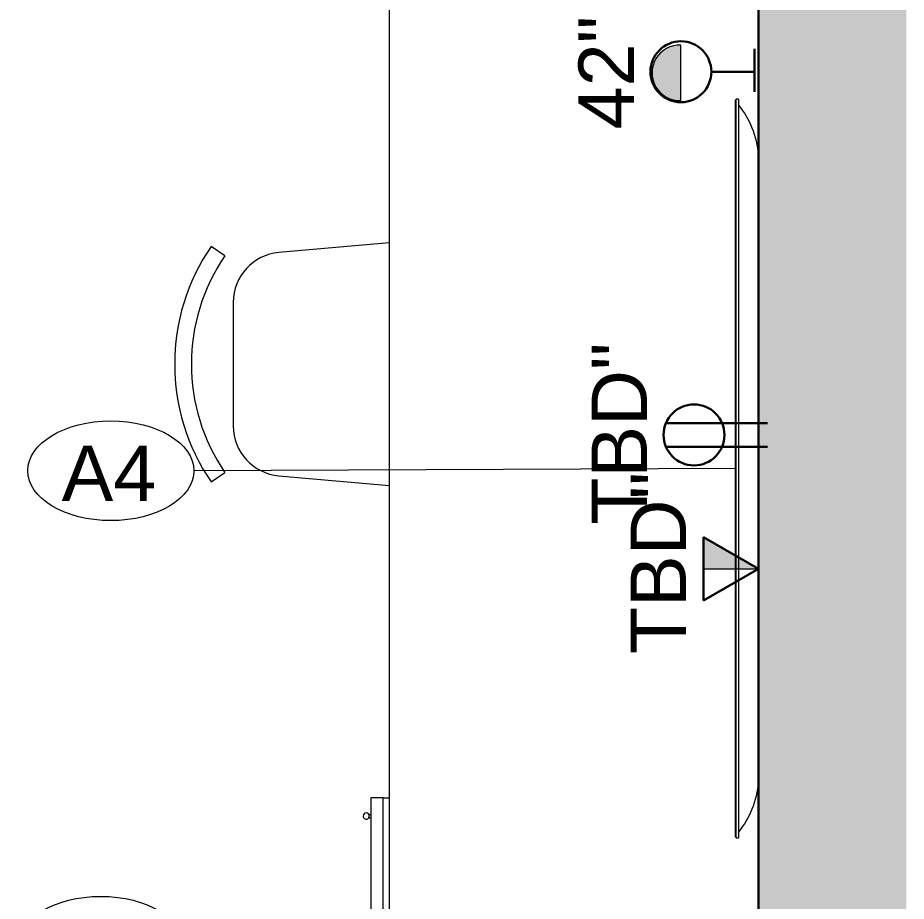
# Model space of a CAD drawing. Header units: inches. Extents: x -1176 to 1507, y -2563 to 978.
# Drawn here: x -417 to -344.8, y 459.2 to 530.9 of the extents above; entities that cross this region are included whole.
import ezdxf

# ---------------------------------------------------------------- set-up
doc = ezdxf.new("R2010")
doc.units = ezdxf.units.IN
doc.header["$MEASUREMENT"] = 0
for name, color, linetype, lineweight in [('A-ANNO-NOTE', 131, 'Continuous', 40), ('A-WALL', 113, 'Continuous', 18), ('A-WALL-PATT', 111, 'Continuous', 18), ('I-FURN', 30, 'Continuous', 9), ('Q-CASE', 31, 'Continuous', 9), ('Q-SPCQ', 91, 'Continuous', 9), ('Q-SPCQ-IDEN', 132, 'Continuous', 9)]:
    doc.layers.add(name, color=color, linetype=linetype, lineweight=lineweight)
doc.styles.add('Arial', font='arial.ttf', dxfattribs={"height": 4.5})
doc.styles.add('Swis721 Lt BT', font='swissl.ttf', dxfattribs={"height": 4.5})

# ---------------------------------------------------------------- blocks, each defined once
blk = doc.blocks.new('A-Flat_Screen_TV - OLED 65B6P 65_-V63-2nd Floor Power _ Signal')
at = {"layer": 'Q-SPCQ'}
for p, q in [((-30, 0.188), (30, 0.188)), ((-30, 0.188), (-30, 0)), ((30, 0), (-30, 0)), ((-29.937, 0), (-29.937, -0.062)), ((29.937, -0.062), (29.937, 0)), ((30, 0), (30, 0.188)), ((29.937, -0.062), (-29.937, -0.062))]:
    blk.add_line(p, q, dxfattribs=at)
for centre, start, end in [((-24.901, -5.576), 94.6372, 128.96562), ((24.901, -5.576), 51.03438, 85.3628)]:
    blk.add_arc(centre, 7.413, start, end, dxfattribs=at)
blk = doc.blocks.new('A-UC Refrigerator - A-UC Refrigerator-V87-2nd Floor Power _ Signal')
at = {"layer": 'Q-SPCQ'}
for p, q in [((-11.875, -16.75), (-11.875, -16.25)), ((11.875, -16.25), (11.875, -16.75)), ((11.875, -16.75), (-11.875, -16.75)), ((-11.875, -16.75), (-11.875, -17.75)), ((11.875, -16.75), (-11.875, -16.75)), ((11.875, -17.75), (11.875, -16.75)), ((-11.875, -17.75), (11.875, -17.75)), ((-10.5, -17.75), (-10.5, -17.907)), ((-10.5, -17.75), (-10.5, -17.907)), ((-10.25, -17.928), (-10.25, -17.75)), ((-10.25, -17.928), (-10.25, -17.75))]:
    blk.add_line(p, q, dxfattribs=at)
for start, end in [(90, 270), (270, 90)]:
    blk.add_arc((-10.395, -18.125), 0.25, start, end, dxfattribs=at)
blk = doc.blocks.new('Desk7 - Desk-7646935-2nd Floor Power _ Signal')
at = {"layer": 'Q-CASE'}
for p, q in [((2316.75, 493.829), (2225.832, 493.829)), ((2326.183, 493.829), (2320.237, 493.829)), ((2326.183, 484.566), (2326.183, 493.829))]:
    blk.add_line(p, q, dxfattribs=at)
blk = doc.blocks.new('F-Chairs - Side 01-V128-2nd Floor Power _ Signal')
at = {"layer": 'I-FURN'}
for p, q in [((-9.567, -3.524), (-8.802, -4.642)), ((8.802, -4.642), (9.567, -3.524)), ((5.019, -5.319), (-5.019, -5.319)), ((-9.066, -9.03), (-9.846, -18.001)), ((9.846, -18.001), (9.066, -9.03))]:
    blk.add_line(p, q, dxfattribs=at)
for centre, radius, start, end in [((0, -17.506), 16.942, 55.61966, 124.38034), ((0, -17.506), 15.588, 55.61966, 124.38034), ((-5.019, -9.381), 4.062, 90, 175.03026), ((5.019, -9.381), 4.063, 4.96974, 90)]:
    blk.add_arc(centre, radius, start, end, dxfattribs=at)
blk = doc.blocks.new('Appliance_Specialty Equipment Tag - Standard-3515593-2nd Floor Power _ Signal')
at = {"layer": 'Q-SPCQ-IDEN'}
blk.add_ellipse((-0.0499, 0.0037), major_axis=(-0.1406, 0), ratio=0.600473, dxfattribs=at)

msp = doc.modelspace()

# ---------------------------------------------------------------- hatches: boundary and pattern name
at = {"layer": 'A-ANNO-NOTE', "lineweight": 9}
for points in [[(-364.735, 528.139), (-363.208, 528.725), (-364.281, 528.46)], [(-363.208, 524.225), (-363.208, 528.725), (-364.735, 528.139)], [(-364.281, 528.46), (-363.208, 528.725), (-363.605, 528.692)], [(-364.281, 528.46), (-363.605, 528.692), (-363.914, 528.616)], [(-363.208, 524.225), (-363.129, 524.227), (-363.208, 528.725)], [(-363.129, 524.227), (-363.129, 528.723), (-363.208, 528.725)], [(-363.838, 524.311), (-364.735, 528.139), (-365.392, 525.884)], [(-365.392, 525.884), (-364.735, 528.139), (-365.37, 527.143)], [(-365.37, 527.143), (-364.735, 528.139), (-365.219, 527.511)], [(-365.219, 527.511), (-364.735, 528.139), (-364.955, 527.909)], [(-363.208, 524.225), (-364.735, 528.139), (-363.838, 524.311)], [(-365.392, 525.884), (-365.37, 527.143), (-365.462, 526.276)], [(-365.462, 526.276), (-365.37, 527.143), (-365.462, 526.674)], [(-363.838, 524.311), (-365.392, 525.884), (-365.181, 525.37)], [(-363.838, 524.311), (-365.181, 525.37), (-364.21, 524.454)], [(-364.21, 524.454), (-365.181, 525.37), (-364.793, 524.866)], [(-364.21, 524.454), (-364.793, 524.866), (-364.485, 524.614)], [(-356.821, 486.184), (-361.287, 488.762), (-361.287, 486.184)]]:
    msp.add_hatch(color=256, dxfattribs=at).paths.add_polyline_path(points, flags=0)
at = {"layer": 'A-WALL-PATT', "lineweight": 9}
h = msp.add_hatch(color=7, dxfattribs=at)
h.paths.add_polyline_path([(-344.821, 106.468), (-344.821, 307.076), (-356.821, 307.076), (-356.821, 106.468), (-347.27, 106.468)], flags=0)
h.paths.add_polyline_path([(-347.27, 343.076), (-344.821, 343.076), (-344.821, 543.684), (-356.821, 543.684), (-356.821, 343.076)], flags=0)

# ---------------------------------------------------------------- linework, layer by layer
at = {"layer": 'A-ANNO-NOTE', "lineweight": 9}
for p, q in [((-363.129, 524.227), (-363.129, 528.723)), ((-356.821, 486.184), (-361.287, 488.762)), ((-361.287, 488.762), (-361.287, 486.184)), ((-361.287, 486.184), (-356.821, 486.184))]:
    msp.add_line(p, q, dxfattribs=at)
at = {"layer": 'A-ANNO-NOTE', "lineweight": 30}
for p, q in [((-357.147, 524.923), (-357.147, 528.429)), ((-357.147, 526.559), (-360.654, 526.559)), ((-356.085, 498.02), (-364.348, 498.02)), ((-356.085, 496.104), (-364.348, 496.104)), ((-356.821, 486.184), (-361.287, 488.762)), ((-361.287, 483.605), (-361.287, 488.762)), ((-356.821, 486.184), (-361.287, 483.605))]:
    msp.add_line(p, q, dxfattribs=at)
for centre in [(-363.129, 526.562), (-362.066, 497.062)]:
    msp.add_circle(centre, 2.475, dxfattribs=at)
at = {"layer": 'A-ANNO-NOTE', "lineweight": 9}
msp.add_arc((-363.221, 526.475), 2.25, 87.64269, 272.35731, dxfattribs=at)
at = {"layer": 'A-WALL', "color": 8, "lineweight": 30}
msp.add_line((-356.821, 543.684), (-356.821, 443.333), dxfattribs=at)
at = {"layer": 'Q-SPCQ-IDEN'}
msp.add_line((-358.696, 494.333), (-402.692, 494.153), dxfattribs=at)

# ---------------------------------------------------------------- block references
at = {"layer": 'I-FURN', "rotation": 89.9999999999999}
msp.add_blockref('F-Chairs - Side 01-V128-2nd Floor Power _ Signal', (-404.821, 502.811), dxfattribs=at)
at = {"layer": 'Q-CASE', "rotation": 90.00000000000006}
msp.add_blockref('Desk7 - Desk-7646935-2nd Floor Power _ Signal', (107.008, -1782.499), dxfattribs=at)
at = {"layer": 'Q-SPCQ'}
for name, p, rotation in [('A-Flat_Screen_TV - OLED 65B6P 65_-V63-2nd Floor Power _ Signal', (-358.633, 494.333), 269.9999999999996), ('A-UC Refrigerator - A-UC Refrigerator-V87-2nd Floor Power _ Signal', (-370.571, 455.708), 270.0000000000005)]:
    msp.add_blockref(name, p, dxfattribs=dict(at, rotation=rotation))
at = {"layer": 'Q-SPCQ-IDEN', "xscale": 47.99999999999997, "yscale": 47.99999999999997, "zscale": 47.99999999999997}
for p in [(-407.05, 493.973), (-407.863, 455.348)]:
    msp.add_blockref('Appliance_Specialty Equipment Tag - Standard-3515593-2nd Floor Power _ Signal', p, dxfattribs=at)

# ---------------------------------------------------------------- texts
at = {"layer": 'A-ANNO-NOTE', "lineweight": 9, "char_height": 4.5, "attachment_point": 1, "rotation": 90, "style": 'Swis721 Lt BT'}
for s, insert, width in [('42"', (-371.449, 521.876), 10.302), ('TBD"', (-370.387, 489.759), 16.665), ('TBD"', (-367.218, 479.248), 16.665)]:
    msp.add_mtext(s, dxfattribs=dict(at, insert=insert, width=width))
at = {"layer": 'Q-SPCQ-IDEN', "insert": (-413.44, 496.201), "char_height": 4.5, "width": 9.393, "attachment_point": 1, "style": 'Arial'}
msp.add_mtext('A4', dxfattribs=at)

doc.saveas('drawing.dxf')
